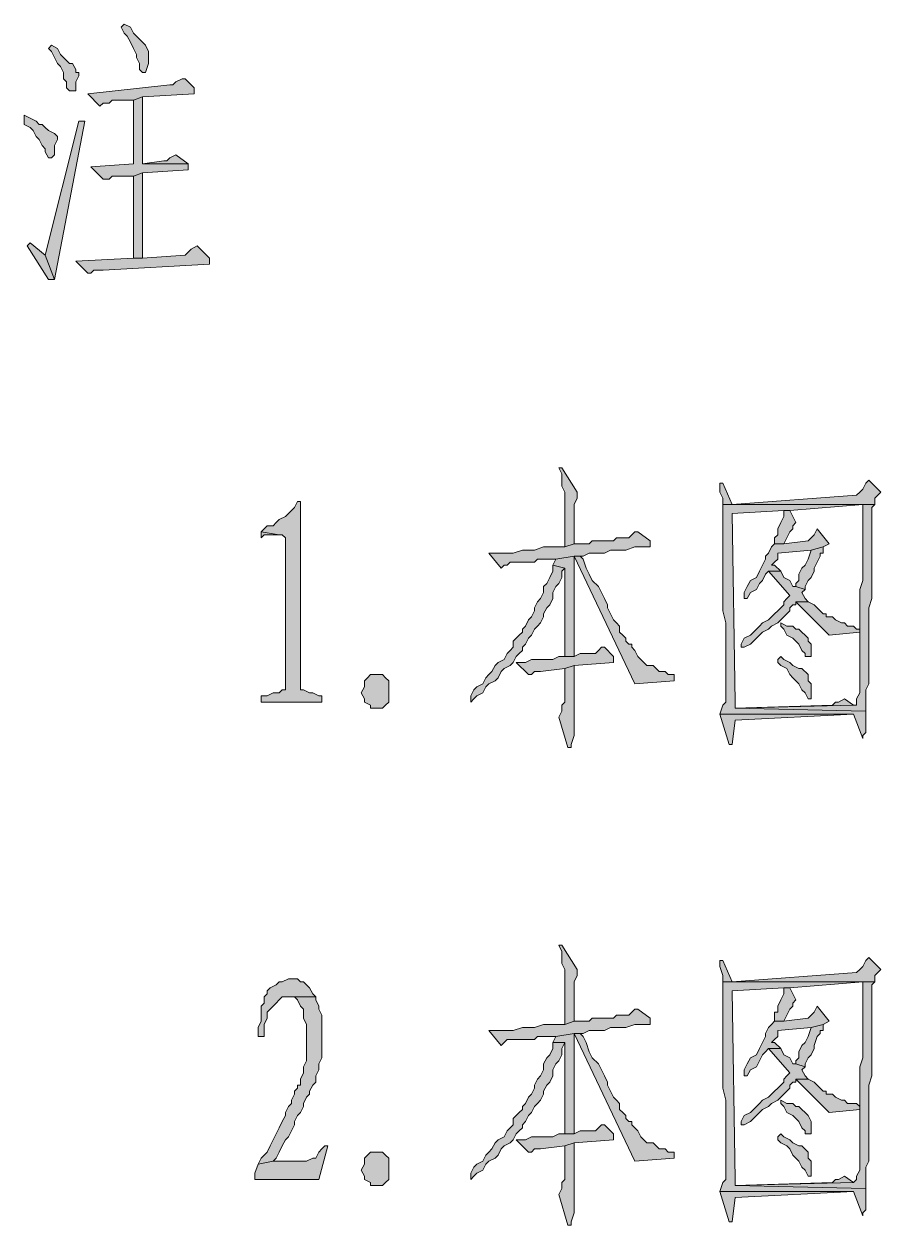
# Model space of a CAD drawing. Header units: inches. Extents: x 20 to 409, y 5 to 283.
# Drawn here: x 317.64 to 329.57, y 53.82 to 70.54 of the extents above; entities that cross this region are included whole.
import ezdxf

# ---------------------------------------------------------------- set-up
doc = ezdxf.new("R2010")
doc.units = ezdxf.units.IN
doc.header["$MEASUREMENT"] = 0
doc.layers.add('C00-00-00', color=7, linetype='Continuous')

msp = doc.modelspace()

# ---------------------------------------------------------------- hatches: boundary and pattern name
at = {"layer": 'C00-00-00'}
h = msp.add_hatch(color=0, dxfattribs=at)
h.dxf.hatch_style = 2
h.paths.add_polyline_path([(319.033, 70.545), (318.991, 70.503), (319.033, 70.418), (319.075, 70.376), (319.118, 70.291), (319.16, 70.206), (319.202, 70.122), (319.202, 70.079), (319.245, 69.995), (319.245, 69.91), (319.287, 69.868), (319.329, 69.868), (319.372, 69.995), (319.372, 70.164), (319.329, 70.249), (319.287, 70.291), (319.245, 70.333), (319.202, 70.376), (319.16, 70.418), (319.118, 70.503)])
h = msp.add_hatch(color=0, dxfattribs=at)
h.dxf.hatch_style = 2
h.paths.add_polyline_path([(318.017, 70.249), (317.975, 70.206), (318.017, 70.164), (318.059, 70.079), (318.102, 69.995), (318.144, 69.952), (318.186, 69.868), (318.186, 69.783), (318.229, 69.741), (318.229, 69.656), (318.271, 69.614), (318.356, 69.614), (318.356, 69.741), (318.398, 69.825), (318.398, 69.868), (318.356, 69.868), (318.356, 69.91), (318.313, 69.995), (318.271, 69.995), (318.229, 70.037), (318.186, 70.079), (318.144, 70.122), (318.102, 70.206)])
h = msp.add_hatch(color=0, dxfattribs=at)
h.dxf.hatch_style = 2
h.paths.add_polyline_path([(319.88, 69.783), (319.837, 69.783), (319.753, 69.741), (319.71, 69.698), (319.668, 69.698), (318.525, 69.571), (318.694, 69.402), (318.737, 69.444), (318.821, 69.444), (318.864, 69.487), (319.16, 69.487), (319.287, 69.529), (320.007, 69.571), (320.007, 69.656)])
h = msp.add_hatch(color=0, dxfattribs=at)
h.dxf.hatch_style = 2
h.paths.add_polyline_path([(319.287, 69.529), (319.16, 69.487), (319.16, 68.598), (318.567, 68.555), (318.737, 68.386), (318.821, 68.386), (318.864, 68.428), (319.16, 68.428), (319.287, 68.471), (319.922, 68.513), (319.922, 68.598), (319.287, 68.598)])
h = msp.add_hatch(color=0, dxfattribs=at)
h.dxf.hatch_style = 2
h.paths.add_polyline_path([(317.636, 69.275), (317.636, 69.148), (317.721, 69.106), (317.763, 69.063), (317.805, 68.979), (317.848, 68.936), (317.89, 68.852), (317.932, 68.809), (317.932, 68.767), (317.975, 68.682), (318.017, 68.682), (318.059, 68.725), (318.059, 68.852), (318.102, 68.936), (318.102, 68.979), (318.059, 69.021), (317.975, 69.063), (317.932, 69.106), (317.89, 69.148), (317.848, 69.148), (317.805, 69.19), (317.721, 69.233)])
h = msp.add_hatch(color=0, dxfattribs=at)
h.dxf.hatch_style = 2
h.paths.add_polyline_path([(318.398, 69.19), (317.932, 67.328), (318.059, 66.989), (318.483, 69.19)])
h = msp.add_hatch(color=0, dxfattribs=at)
h.dxf.hatch_style = 2
h.paths.add_polyline_path([(319.753, 68.725), (319.668, 68.682), (319.626, 68.64), (319.583, 68.64), (319.287, 68.598), (319.922, 68.598)])
h = msp.add_hatch(color=0, dxfattribs=at)
h.dxf.hatch_style = 2
h.paths.add_polyline_path([(319.287, 68.471), (319.16, 68.428), (319.16, 67.285), (319.287, 67.285)])
h = msp.add_hatch(color=0, dxfattribs=at)
h.dxf.hatch_style = 2
h.paths.add_polyline_path([(317.721, 67.497), (317.678, 67.455), (317.975, 66.989), (318.059, 66.989), (317.932, 67.328)])
h = msp.add_hatch(color=0, dxfattribs=at)
h.dxf.hatch_style = 2
h.paths.add_polyline_path([(320.049, 67.455), (319.964, 67.412), (319.922, 67.37), (319.88, 67.328), (319.287, 67.285), (319.16, 67.285), (318.356, 67.243), (318.525, 67.074), (318.567, 67.074), (318.61, 67.116), (318.737, 67.116), (320.218, 67.201), (320.218, 67.285)])
h = msp.add_hatch(color=0, dxfattribs=at)
h.dxf.hatch_style = 2
h.paths.add_polyline_path([(325.129, 64.364), (325.087, 64.364), (325.129, 64.28), (325.129, 64.11), (325.171, 64.026), (325.171, 63.264), (325.298, 63.306), (325.298, 63.687), (325.298, 63.772), (325.298, 63.856), (325.341, 63.941), (325.341, 64.026)])
h = msp.add_hatch(color=0, dxfattribs=at)
h.dxf.hatch_style = 2
h.paths.add_polyline_path([(327.373, 64.153), (327.33, 64.153), (327.33, 64.026), (327.373, 63.941), (327.373, 63.856), (329.32, 63.856), (329.32, 62.798), (329.278, 62.671), (329.278, 61.697), (329.278, 61.613), (329.278, 61.232), (329.235, 61.147), (329.235, 61.062), (329.193, 61.062), (327.542, 61.02), (329.362, 60.978), (329.362, 61.274), (329.405, 61.359), (329.405, 62.417), (329.447, 62.544), (329.447, 63.814), (329.489, 63.856), (327.5, 63.856)])
h = msp.add_hatch(color=0, dxfattribs=at)
h.dxf.hatch_style = 2
h.paths.add_polyline_path([(329.405, 64.195), (329.362, 64.153), (329.32, 64.068), (329.278, 64.026), (329.235, 63.983), (327.5, 63.856), (329.489, 63.856), (329.489, 63.941), (329.574, 64.026)])
h = msp.add_hatch(color=0, dxfattribs=at)
h.dxf.hatch_style = 2
h.paths.add_polyline_path([(321.488, 63.899), (321.446, 63.899), (321.404, 63.814), (321.361, 63.772), (321.319, 63.729), (321.277, 63.687), (321.192, 63.645), (321.15, 63.602), (321.107, 63.56), (321.023, 63.56), (320.98, 63.518), (320.938, 63.475), (321.192, 63.433), (321.234, 63.433), (321.277, 63.391), (321.277, 61.274), (321.234, 61.274), (321.192, 61.232), (321.107, 61.232), (321.023, 61.189), (320.938, 61.189), (320.938, 61.105), (321.785, 61.105), (321.785, 61.189), (321.742, 61.189), (321.658, 61.232), (321.615, 61.232), (321.531, 61.274), (321.488, 61.274), (321.488, 61.359)])
h = msp.add_hatch(color=0, dxfattribs=at)
h.dxf.hatch_style = 2
h.paths.add_polyline_path([(327.373, 63.856), (327.373, 62.375), (327.415, 62.205), (327.415, 61.697), (327.415, 61.613), (327.415, 61.105), (327.373, 61.062), (327.33, 60.935), (329.193, 60.935), (329.32, 60.597), (329.32, 60.639), (329.362, 60.681), (329.362, 60.978), (327.542, 61.02), (327.542, 61.105), (327.5, 63.729), (328.219, 63.772), (328.304, 63.772), (329.32, 63.856)])
h = msp.add_hatch(color=0, dxfattribs=at)
h.dxf.hatch_style = 2
h.paths.add_polyline_path([(328.304, 63.772), (328.219, 63.772), (328.219, 63.687), (328.177, 63.602), (328.135, 63.518), (328.135, 63.433), (328.092, 63.391), (328.092, 63.306), (328.219, 63.306), (328.262, 63.391), (328.304, 63.475), (328.346, 63.518), (328.346, 63.56), (328.389, 63.602)])
h = msp.add_hatch(color=0, dxfattribs=at)
h.dxf.hatch_style = 2
h.paths.add_polyline_path([(320.938, 63.475), (320.938, 63.391), (320.98, 63.433), (321.192, 63.433)])
h = msp.add_hatch(color=0, dxfattribs=at)
h.dxf.hatch_style = 2
h.paths.add_polyline_path([(326.187, 63.475), (326.145, 63.475), (326.103, 63.433), (326.06, 63.391), (325.891, 63.391), (325.849, 63.348), (325.552, 63.348), (325.51, 63.306), (325.298, 63.306), (325.171, 63.264), (325.129, 63.264), (325.044, 63.264), (324.875, 63.264), (324.748, 63.221), (324.579, 63.221), (324.452, 63.179), (324.113, 63.179), (324.282, 62.967), (324.325, 63.01), (324.367, 63.01), (324.409, 63.052), (324.748, 63.052), (324.79, 63.094), (325.044, 63.094), (325.298, 63.137), (325.425, 63.137), (325.51, 63.179), (325.722, 63.179), (325.806, 63.221), (326.018, 63.221), (326.145, 63.264), (326.357, 63.264), (326.357, 63.348)])
h = msp.add_hatch(color=0, dxfattribs=at)
h.dxf.hatch_style = 2
h.paths.add_polyline_path([(328.685, 63.518), (328.643, 63.433), (328.6, 63.391), (328.558, 63.348), (328.219, 63.306), (328.092, 63.306), (328.05, 63.264), (328.008, 63.179), (327.965, 63.137), (327.965, 63.094), (327.923, 63.01), (327.881, 62.925), (327.838, 62.84), (327.754, 62.798), (327.711, 62.713), (327.669, 62.629), (327.669, 62.544), (327.711, 62.544), (327.754, 62.629), (327.838, 62.671), (327.881, 62.756), (327.923, 62.798), (327.965, 62.883), (328.008, 62.925), (328.177, 62.925), (328.092, 63.01), (328.05, 63.01), (328.092, 63.052), (328.135, 63.094), (328.135, 63.179), (328.6, 63.221), (328.77, 63.264), (328.854, 63.306)])
h = msp.add_hatch(color=0, dxfattribs=at)
h.dxf.hatch_style = 2
h.paths.add_polyline_path([(328.77, 63.264), (328.6, 63.221), (328.558, 63.094), (328.516, 63.01), (328.473, 62.967), (328.431, 62.883), (328.431, 62.798), (328.389, 62.756), (328.389, 62.713), (328.516, 62.671), (328.516, 62.713), (328.558, 62.798), (328.6, 62.84), (328.643, 62.925), (328.643, 62.967), (328.685, 63.052), (328.727, 63.137), (328.727, 63.179), (328.77, 63.179)])
h = msp.add_hatch(color=0, dxfattribs=at)
h.dxf.hatch_style = 2
h.paths.add_polyline_path([(325.298, 63.137), (325.044, 63.094), (325.002, 63.01), (325.171, 62.967), (325.171, 61.74), (325.298, 61.74), (325.298, 62.925), (325.298, 63.052)])
h = msp.add_hatch(color=0, dxfattribs=at)
h.dxf.hatch_style = 2
h.paths.add_polyline_path([(325.383, 63.137), (325.298, 63.137), (326.145, 61.359), (326.695, 61.401), (326.695, 61.486), (326.611, 61.486), (326.568, 61.528), (326.484, 61.528), (326.441, 61.57), (326.399, 61.613), (326.314, 61.613), (326.272, 61.655), (326.23, 61.697), (326.187, 61.74), (326.145, 61.824), (326.103, 61.867), (326.103, 61.909), (326.06, 61.909), (326.018, 61.951), (326.018, 61.994), (325.976, 62.036), (325.933, 62.078), (325.933, 62.163), (325.891, 62.205), (325.849, 62.248), (325.806, 62.332), (325.764, 62.417), (325.764, 62.459), (325.722, 62.544), (325.679, 62.629), (325.637, 62.713), (325.552, 62.798), (325.51, 62.883), (325.468, 62.967), (325.425, 63.094)])
h = msp.add_hatch(color=0, dxfattribs=at)
h.dxf.hatch_style = 2
h.paths.add_polyline_path([(325.002, 63.01), (325.002, 62.925), (324.96, 62.84), (324.917, 62.756), (324.875, 62.713), (324.875, 62.629), (324.833, 62.544), (324.79, 62.502), (324.748, 62.417), (324.748, 62.375), (324.706, 62.29), (324.663, 62.248), (324.621, 62.163), (324.579, 62.121), (324.579, 62.078), (324.536, 62.036), (324.494, 61.994), (324.452, 61.951), (324.452, 61.867), (324.409, 61.824), (324.367, 61.782), (324.325, 61.697), (324.24, 61.655), (324.198, 61.613), (324.155, 61.528), (324.113, 61.486), (324.071, 61.443), (324.028, 61.359), (323.944, 61.316), (323.901, 61.274), (323.859, 61.189), (323.859, 61.105), (323.901, 61.147), (323.944, 61.189), (324.028, 61.232), (324.071, 61.316), (324.113, 61.359), (324.198, 61.401), (324.24, 61.443), (324.282, 61.528), (324.325, 61.57), (324.409, 61.613), (324.452, 61.655), (324.494, 61.74), (324.536, 61.782), (324.579, 61.824), (324.579, 61.867), (324.621, 61.909), (324.663, 61.994), (324.706, 62.036), (324.748, 62.121), (324.79, 62.163), (324.833, 62.205), (324.875, 62.29), (324.875, 62.332), (324.917, 62.417), (324.96, 62.459), (325.002, 62.544), (325.002, 62.629), (325.044, 62.713), (325.087, 62.756), (325.129, 62.84), (325.129, 62.925), (325.171, 62.967)])
h = msp.add_hatch(color=0, dxfattribs=at)
h.dxf.hatch_style = 2
h.paths.add_polyline_path([(328.177, 62.925), (328.008, 62.925), (328.304, 62.586), (328.262, 62.544), (328.219, 62.502), (328.219, 62.459), (328.177, 62.417), (328.135, 62.375), (328.092, 62.332), (328.05, 62.29), (328.008, 62.248), (327.923, 62.205), (327.881, 62.163), (327.838, 62.121), (327.754, 62.036), (327.669, 61.994), (327.627, 61.909), (327.627, 61.867), (327.669, 61.867), (327.754, 61.909), (327.796, 61.951), (327.881, 62.036), (327.923, 62.078), (328.008, 62.121), (328.05, 62.163), (328.135, 62.205), (328.177, 62.248), (328.219, 62.29), (328.262, 62.332), (328.304, 62.375), (328.304, 62.417), (328.346, 62.459), (328.389, 62.459), (328.389, 62.502), (328.558, 62.502), (328.516, 62.544), (328.473, 62.629), (328.516, 62.671), (328.389, 62.713), (328.346, 62.713), (328.304, 62.798), (328.219, 62.84)])
h = msp.add_hatch(color=0, dxfattribs=at)
h.dxf.hatch_style = 2
h.paths.add_polyline_path([(328.558, 62.502), (328.389, 62.502), (328.854, 62.036), (329.278, 62.078), (329.278, 62.121), (329.235, 62.121), (329.193, 62.163), (329.108, 62.163), (329.066, 62.205), (329.024, 62.205), (328.939, 62.248), (328.897, 62.29), (328.812, 62.29), (328.812, 62.332), (328.77, 62.332), (328.727, 62.375), (328.685, 62.417), (328.643, 62.459)])
h = msp.add_hatch(color=0, dxfattribs=at)
h.dxf.hatch_style = 2
h.paths.add_polyline_path([(328.177, 62.205), (328.177, 62.163), (328.219, 62.121), (328.262, 62.036), (328.346, 61.994), (328.389, 61.951), (328.431, 61.909), (328.473, 61.824), (328.516, 61.782), (328.516, 61.74), (328.6, 61.74), (328.6, 61.909), (328.558, 61.951), (328.558, 61.994), (328.516, 62.036), (328.473, 62.078), (328.431, 62.121), (328.389, 62.121), (328.346, 62.163), (328.262, 62.163)])
h = msp.add_hatch(color=0, dxfattribs=at)
h.dxf.hatch_style = 2
h.paths.add_polyline_path([(325.722, 61.867), (325.679, 61.867), (325.637, 61.824), (325.595, 61.782), (325.383, 61.782), (325.298, 61.74), (325.087, 61.74), (325.002, 61.697), (324.706, 61.697), (324.621, 61.655), (324.494, 61.655), (324.663, 61.486), (324.706, 61.486), (324.748, 61.528), (324.833, 61.528), (325.171, 61.57), (325.298, 61.613), (325.849, 61.655), (325.849, 61.74)])
h = msp.add_hatch(color=0, dxfattribs=at)
h.dxf.hatch_style = 2
h.paths.add_polyline_path([(328.177, 61.74), (328.135, 61.697), (328.135, 61.655), (328.177, 61.613), (328.262, 61.57), (328.304, 61.486), (328.346, 61.443), (328.389, 61.401), (328.431, 61.359), (328.473, 61.274), (328.516, 61.232), (328.558, 61.147), (328.6, 61.147), (328.6, 61.232), (328.6, 61.359), (328.558, 61.401), (328.558, 61.486), (328.473, 61.57), (328.431, 61.57), (328.346, 61.613), (328.304, 61.655), (328.219, 61.697)])
h = msp.add_hatch(color=0, dxfattribs=at)
h.dxf.hatch_style = 2
h.paths.add_polyline_path([(325.298, 61.613), (325.171, 61.57), (325.171, 61.105), (325.129, 61.062), (325.129, 60.978), (325.087, 60.893), (325.214, 60.47), (325.256, 60.47), (325.256, 60.512), (325.298, 60.639), (325.298, 60.893), (325.298, 60.935)])
h = msp.add_hatch(color=0, dxfattribs=at)
h.dxf.hatch_style = 2
h.paths.add_polyline_path([(322.631, 61.02), (322.462, 61.02), (322.462, 61.062), (322.377, 61.105), (322.377, 61.147), (322.335, 61.232), (322.377, 61.316), (322.377, 61.401), (322.42, 61.443), (322.462, 61.486), (322.631, 61.486), (322.674, 61.443), (322.716, 61.401), (322.716, 61.105), (322.674, 61.062)])
h = msp.add_hatch(color=0, dxfattribs=at)
h.dxf.hatch_style = 2
h.paths.add_polyline_path([(329.066, 61.147), (328.981, 61.105), (328.939, 61.105), (328.897, 61.062), (327.542, 61.02), (329.193, 61.062)])
h = msp.add_hatch(color=0, dxfattribs=at)
h.dxf.hatch_style = 2
h.paths.add_polyline_path([(327.33, 60.935), (327.457, 60.512), (327.5, 60.512), (327.542, 60.851), (329.193, 60.935)])
h = msp.add_hatch(color=0, dxfattribs=at)
h.dxf.hatch_style = 2
h.paths.add_polyline_path([(325.129, 57.718), (325.087, 57.718), (325.129, 57.633), (325.129, 57.464), (325.171, 57.379), (325.171, 56.617), (325.298, 56.66), (325.298, 57.041), (325.298, 57.125), (325.298, 57.21), (325.341, 57.295), (325.341, 57.379)])
h = msp.add_hatch(color=0, dxfattribs=at)
h.dxf.hatch_style = 2
h.paths.add_polyline_path([(329.405, 57.549), (329.362, 57.506), (329.32, 57.422), (329.278, 57.379), (329.235, 57.337), (327.5, 57.21), (329.489, 57.21), (329.489, 57.295), (329.574, 57.379)])
h = msp.add_hatch(color=0, dxfattribs=at)
h.dxf.hatch_style = 2
h.paths.add_polyline_path([(327.373, 57.506), (327.33, 57.506), (327.33, 57.422), (327.373, 57.295), (327.373, 57.21), (329.32, 57.21), (329.32, 56.152), (329.278, 56.025), (329.278, 55.051), (329.278, 54.966), (329.278, 54.585), (329.235, 54.501), (329.235, 54.458), (329.193, 54.416), (327.542, 54.374), (329.362, 54.331), (329.362, 54.628), (329.405, 54.712), (329.405, 55.771), (329.447, 55.898), (329.447, 57.168), (329.489, 57.21), (327.5, 57.21)])
h = msp.add_hatch(color=0, dxfattribs=at)
h.dxf.hatch_style = 2
h.paths.add_polyline_path([(321.361, 57.252), (321.319, 57.252), (321.234, 57.21), (321.192, 57.21), (321.15, 57.168), (321.065, 57.125), (321.023, 57.083), (321.023, 57.041), (320.98, 56.998), (320.98, 56.914), (320.938, 56.871), (320.938, 56.66), (320.896, 56.575), (320.896, 56.448), (320.98, 56.448), (320.98, 56.617), (321.023, 56.702), (321.023, 56.787), (321.065, 56.829), (321.107, 56.871), (321.15, 56.914), (321.192, 56.956), (321.234, 56.998), (321.319, 56.998), (321.7, 56.998), (321.658, 57.041), (321.615, 57.125), (321.573, 57.168), (321.531, 57.21), (321.488, 57.21), (321.446, 57.252)])
h = msp.add_hatch(color=0, dxfattribs=at)
h.dxf.hatch_style = 2
h.paths.add_polyline_path([(327.373, 57.21), (327.373, 55.728), (327.415, 55.559), (327.415, 55.051), (327.415, 54.966), (327.415, 54.458), (327.373, 54.416), (327.33, 54.289), (329.193, 54.289), (329.32, 53.95), (329.32, 53.993), (329.362, 54.035), (329.362, 54.331), (327.542, 54.374), (327.542, 54.458), (327.5, 57.083), (328.219, 57.125), (328.304, 57.125), (329.32, 57.21)])
h = msp.add_hatch(color=0, dxfattribs=at)
h.dxf.hatch_style = 2
h.paths.add_polyline_path([(328.304, 57.125), (328.219, 57.125), (328.219, 57.041), (328.177, 56.956), (328.135, 56.871), (328.135, 56.787), (328.092, 56.787), (328.092, 56.66), (328.219, 56.66), (328.262, 56.744), (328.304, 56.829), (328.346, 56.871), (328.346, 56.914), (328.389, 56.956)])
h = msp.add_hatch(color=0, dxfattribs=at)
h.dxf.hatch_style = 2
h.paths.add_polyline_path([(321.7, 56.998), (321.319, 56.998), (321.361, 56.998), (321.404, 56.998), (321.446, 56.956), (321.488, 56.871), (321.531, 56.829), (321.531, 56.702), (321.573, 56.617), (321.573, 56.109), (321.531, 56.025), (321.531, 55.94), (321.488, 55.855), (321.488, 55.771), (321.446, 55.771), (321.446, 55.728), (321.404, 55.686), (321.404, 55.644), (321.361, 55.559), (321.361, 55.517), (321.319, 55.474), (321.277, 55.39), (321.277, 55.347), (321.234, 55.263), (321.192, 55.178), (321.15, 55.093), (321.107, 55.009), (321.065, 54.924), (321.023, 54.839), (320.938, 54.755), (320.896, 54.67), (321.107, 54.712), (321.15, 54.755), (321.192, 54.839), (321.234, 54.924), (321.277, 55.009), (321.319, 55.051), (321.361, 55.136), (321.404, 55.22), (321.404, 55.263), (321.446, 55.347), (321.488, 55.39), (321.531, 55.474), (321.531, 55.517), (321.573, 55.601), (321.615, 55.644), (321.615, 55.686), (321.658, 55.771), (321.7, 55.813), (321.7, 55.898), (321.742, 55.982), (321.742, 56.067), (321.785, 56.152), (321.785, 56.744), (321.742, 56.829), (321.742, 56.871), (321.7, 56.956)])
h = msp.add_hatch(color=0, dxfattribs=at)
h.dxf.hatch_style = 2
h.paths.add_polyline_path([(328.685, 56.871), (328.643, 56.787), (328.6, 56.744), (328.558, 56.702), (328.219, 56.66), (328.092, 56.66), (328.05, 56.617), (328.008, 56.575), (327.965, 56.49), (327.965, 56.448), (327.923, 56.363), (327.881, 56.279), (327.838, 56.194), (327.754, 56.152), (327.711, 56.067), (327.669, 55.982), (327.669, 55.898), (327.711, 55.898), (327.754, 55.982), (327.838, 56.025), (327.881, 56.109), (327.923, 56.194), (327.965, 56.236), (328.008, 56.279), (328.177, 56.279), (328.092, 56.363), (328.05, 56.363), (328.092, 56.406), (328.135, 56.448), (328.135, 56.533), (328.6, 56.575), (328.77, 56.617), (328.854, 56.66)])
h = msp.add_hatch(color=0, dxfattribs=at)
h.dxf.hatch_style = 2
h.paths.add_polyline_path([(326.187, 56.829), (326.145, 56.829), (326.103, 56.787), (326.06, 56.744), (325.891, 56.744), (325.849, 56.702), (325.552, 56.702), (325.51, 56.66), (325.298, 56.66), (325.171, 56.617), (325.129, 56.617), (325.044, 56.617), (324.875, 56.617), (324.748, 56.575), (324.579, 56.575), (324.452, 56.533), (324.113, 56.533), (324.282, 56.321), (324.325, 56.363), (324.367, 56.406), (324.748, 56.406), (324.79, 56.448), (325.044, 56.448), (325.298, 56.49), (325.425, 56.49), (325.51, 56.533), (325.722, 56.533), (325.806, 56.575), (326.018, 56.575), (326.145, 56.617), (326.357, 56.617), (326.357, 56.702)])
h = msp.add_hatch(color=0, dxfattribs=at)
h.dxf.hatch_style = 2
h.paths.add_polyline_path([(328.77, 56.617), (328.6, 56.575), (328.558, 56.448), (328.516, 56.363), (328.473, 56.321), (328.431, 56.236), (328.431, 56.152), (328.389, 56.109), (328.389, 56.067), (328.516, 56.025), (328.516, 56.067), (328.558, 56.152), (328.6, 56.194), (328.643, 56.279), (328.643, 56.321), (328.685, 56.448), (328.727, 56.49), (328.727, 56.533), (328.77, 56.533)])
h = msp.add_hatch(color=0, dxfattribs=at)
h.dxf.hatch_style = 2
h.paths.add_polyline_path([(325.002, 56.363), (325.002, 56.279), (324.96, 56.194), (324.917, 56.152), (324.875, 56.067), (324.875, 55.982), (324.833, 55.898), (324.79, 55.855), (324.748, 55.771), (324.748, 55.728), (324.706, 55.644), (324.663, 55.601), (324.621, 55.517), (324.579, 55.474), (324.579, 55.432), (324.536, 55.39), (324.494, 55.347), (324.452, 55.305), (324.452, 55.22), (324.409, 55.178), (324.367, 55.136), (324.325, 55.051), (324.24, 55.009), (324.198, 54.966), (324.155, 54.882), (324.113, 54.839), (324.071, 54.797), (324.028, 54.712), (323.944, 54.67), (323.901, 54.628), (323.859, 54.543), (323.859, 54.458), (323.901, 54.501), (323.944, 54.543), (324.028, 54.585), (324.071, 54.67), (324.113, 54.712), (324.198, 54.755), (324.24, 54.797), (324.282, 54.882), (324.325, 54.924), (324.409, 54.966), (324.452, 55.009), (324.494, 55.093), (324.536, 55.136), (324.579, 55.178), (324.579, 55.22), (324.621, 55.263), (324.663, 55.347), (324.706, 55.39), (324.748, 55.474), (324.79, 55.517), (324.833, 55.559), (324.875, 55.644), (324.875, 55.686), (324.917, 55.771), (324.96, 55.813), (325.002, 55.898), (325.002, 55.982), (325.044, 56.067), (325.087, 56.109), (325.129, 56.194), (325.129, 56.279), (325.171, 56.363)])
h = msp.add_hatch(color=0, dxfattribs=at)
h.dxf.hatch_style = 2
h.paths.add_polyline_path([(325.298, 56.49), (325.044, 56.448), (325.002, 56.363), (325.171, 56.363), (325.171, 56.236), (325.171, 55.093), (325.298, 55.093), (325.298, 56.279), (325.298, 56.406)])
h = msp.add_hatch(color=0, dxfattribs=at)
h.dxf.hatch_style = 2
h.paths.add_polyline_path([(325.383, 56.49), (325.298, 56.49), (326.145, 54.712), (326.695, 54.755), (326.695, 54.839), (326.611, 54.839), (326.568, 54.882), (326.484, 54.882), (326.441, 54.924), (326.399, 54.966), (326.314, 54.966), (326.272, 55.009), (326.23, 55.051), (326.187, 55.136), (326.145, 55.178), (326.103, 55.22), (326.103, 55.263), (326.06, 55.263), (326.018, 55.305), (326.018, 55.347), (325.976, 55.39), (325.933, 55.432), (325.933, 55.517), (325.891, 55.559), (325.849, 55.601), (325.806, 55.686), (325.764, 55.771), (325.764, 55.813), (325.722, 55.898), (325.679, 55.982), (325.637, 56.067), (325.552, 56.152), (325.51, 56.236), (325.468, 56.363), (325.425, 56.448)])
h = msp.add_hatch(color=0, dxfattribs=at)
h.dxf.hatch_style = 2
h.paths.add_polyline_path([(328.177, 56.279), (328.008, 56.279), (328.304, 55.94), (328.262, 55.898), (328.219, 55.855), (328.219, 55.813), (328.177, 55.771), (328.135, 55.728), (328.092, 55.686), (328.05, 55.644), (328.008, 55.601), (327.923, 55.559), (327.881, 55.517), (327.838, 55.474), (327.754, 55.39), (327.669, 55.347), (327.627, 55.263), (327.627, 55.22), (327.669, 55.22), (327.754, 55.263), (327.796, 55.305), (327.881, 55.39), (327.923, 55.432), (328.008, 55.474), (328.05, 55.517), (328.135, 55.559), (328.177, 55.601), (328.219, 55.644), (328.262, 55.686), (328.304, 55.728), (328.304, 55.771), (328.346, 55.813), (328.389, 55.813), (328.389, 55.855), (328.558, 55.855), (328.516, 55.898), (328.473, 55.982), (328.516, 56.025), (328.389, 56.067), (328.346, 56.067), (328.304, 56.152), (328.219, 56.194)])
h = msp.add_hatch(color=0, dxfattribs=at)
h.dxf.hatch_style = 2
h.paths.add_polyline_path([(328.558, 55.855), (328.389, 55.855), (328.854, 55.39), (329.278, 55.432), (329.278, 55.474), (329.235, 55.517), (329.108, 55.517), (329.066, 55.559), (329.024, 55.559), (328.939, 55.601), (328.897, 55.644), (328.812, 55.644), (328.812, 55.686), (328.77, 55.686), (328.727, 55.728), (328.685, 55.771), (328.643, 55.813)])
h = msp.add_hatch(color=0, dxfattribs=at)
h.dxf.hatch_style = 2
h.paths.add_polyline_path([(328.177, 55.559), (328.177, 55.517), (328.219, 55.474), (328.262, 55.39), (328.346, 55.347), (328.389, 55.305), (328.431, 55.263), (328.473, 55.178), (328.516, 55.136), (328.516, 55.093), (328.6, 55.093), (328.6, 55.263), (328.558, 55.347), (328.516, 55.39), (328.473, 55.432), (328.431, 55.474), (328.389, 55.474), (328.346, 55.517), (328.262, 55.517)])
h = msp.add_hatch(color=0, dxfattribs=at)
h.dxf.hatch_style = 2
h.paths.add_polyline_path([(325.722, 55.22), (325.679, 55.22), (325.637, 55.178), (325.595, 55.136), (325.383, 55.136), (325.298, 55.093), (325.087, 55.093), (325.002, 55.051), (324.706, 55.051), (324.621, 55.009), (324.494, 55.009), (324.663, 54.839), (324.706, 54.839), (324.748, 54.882), (324.833, 54.882), (325.171, 54.924), (325.298, 54.966), (325.849, 55.009), (325.849, 55.093)])
h = msp.add_hatch(color=0, dxfattribs=at)
h.dxf.hatch_style = 2
h.paths.add_polyline_path([(328.177, 55.093), (328.135, 55.051), (328.135, 55.009), (328.177, 54.966), (328.262, 54.924), (328.304, 54.882), (328.346, 54.797), (328.389, 54.755), (328.431, 54.712), (328.473, 54.628), (328.516, 54.585), (328.558, 54.501), (328.6, 54.501), (328.6, 54.585), (328.6, 54.712), (328.558, 54.755), (328.558, 54.839), (328.473, 54.924), (328.431, 54.924), (328.346, 54.966), (328.304, 55.009), (328.219, 55.051)])
h = msp.add_hatch(color=0, dxfattribs=at)
h.dxf.hatch_style = 2
h.paths.add_polyline_path([(321.869, 54.924), (321.827, 54.924), (321.785, 54.882), (321.742, 54.839), (321.7, 54.755), (321.658, 54.755), (321.573, 54.712), (321.107, 54.712), (320.896, 54.67), (320.853, 54.543), (320.853, 54.458), (321.742, 54.458)])
h = msp.add_hatch(color=0, dxfattribs=at)
h.dxf.hatch_style = 2
h.paths.add_polyline_path([(325.298, 54.966), (325.171, 54.924), (325.171, 54.458), (325.129, 54.416), (325.129, 54.331), (325.087, 54.247), (325.214, 53.823), (325.256, 53.823), (325.256, 53.866), (325.298, 53.993), (325.298, 54.247), (325.298, 54.289)])
h = msp.add_hatch(color=0, dxfattribs=at)
h.dxf.hatch_style = 2
h.paths.add_polyline_path([(322.631, 54.374), (322.462, 54.374), (322.462, 54.416), (322.377, 54.458), (322.377, 54.501), (322.335, 54.585), (322.377, 54.67), (322.377, 54.755), (322.42, 54.797), (322.462, 54.839), (322.631, 54.839), (322.674, 54.797), (322.716, 54.755), (322.716, 54.458), (322.674, 54.416)])
h = msp.add_hatch(color=0, dxfattribs=at)
h.dxf.hatch_style = 2
h.paths.add_polyline_path([(329.066, 54.501), (328.981, 54.458), (328.939, 54.458), (328.897, 54.416), (327.542, 54.374), (329.193, 54.416)])
h = msp.add_hatch(color=0, dxfattribs=at)
h.dxf.hatch_style = 2
h.paths.add_polyline_path([(327.33, 54.289), (327.457, 53.866), (327.5, 53.866), (327.542, 54.204), (329.193, 54.289)])

# ---------------------------------------------------------------- linework, layer by layer
at = {"layer": 'C00-00-00', "color": 0, "lineweight": 0}
for points in [[(319.033, 70.545), (318.991, 70.503), (319.033, 70.418), (319.075, 70.376), (319.118, 70.291), (319.16, 70.206), (319.202, 70.122), (319.202, 70.079), (319.245, 69.995), (319.245, 69.91), (319.287, 69.868), (319.329, 69.868), (319.372, 69.995), (319.372, 70.164), (319.329, 70.249), (319.287, 70.291), (319.245, 70.333), (319.202, 70.376), (319.16, 70.418), (319.118, 70.503)], [(318.017, 70.249), (317.975, 70.206), (318.017, 70.164), (318.059, 70.079), (318.102, 69.995), (318.144, 69.952), (318.186, 69.868), (318.186, 69.783), (318.229, 69.741), (318.229, 69.656), (318.271, 69.614), (318.356, 69.614), (318.356, 69.741), (318.398, 69.825), (318.398, 69.868), (318.356, 69.868), (318.356, 69.91), (318.313, 69.995), (318.271, 69.995), (318.229, 70.037), (318.186, 70.079), (318.144, 70.122), (318.102, 70.206)], [(319.88, 69.783), (319.837, 69.783), (319.753, 69.741), (319.71, 69.698), (319.668, 69.698), (318.525, 69.571), (318.694, 69.402), (318.737, 69.444), (318.821, 69.444), (318.864, 69.487), (319.16, 69.487), (319.287, 69.529), (320.007, 69.571), (320.007, 69.656)], [(319.287, 69.529), (319.16, 69.487), (319.16, 68.598), (318.567, 68.555), (318.737, 68.386), (318.821, 68.386), (318.864, 68.428), (319.16, 68.428), (319.287, 68.471), (319.922, 68.513), (319.922, 68.598), (319.287, 68.598)], [(317.636, 69.275), (317.636, 69.148), (317.721, 69.106), (317.763, 69.063), (317.805, 68.979), (317.848, 68.936), (317.89, 68.852), (317.932, 68.809), (317.932, 68.767), (317.975, 68.682), (318.017, 68.682), (318.059, 68.725), (318.059, 68.852), (318.102, 68.936), (318.102, 68.979), (318.059, 69.021), (317.975, 69.063), (317.932, 69.106), (317.89, 69.148), (317.848, 69.148), (317.805, 69.19), (317.721, 69.233)], [(318.398, 69.19), (317.932, 67.328), (318.059, 66.989), (318.483, 69.19)], [(319.753, 68.725), (319.668, 68.682), (319.626, 68.64), (319.583, 68.64), (319.287, 68.598), (319.922, 68.598)], [(319.287, 68.471), (319.16, 68.428), (319.16, 67.285), (319.287, 67.285)], [(317.721, 67.497), (317.678, 67.455), (317.975, 66.989), (318.059, 66.989), (317.932, 67.328)], [(320.049, 67.455), (319.964, 67.412), (319.922, 67.37), (319.88, 67.328), (319.287, 67.285), (319.16, 67.285), (318.356, 67.243), (318.525, 67.074), (318.567, 67.074), (318.61, 67.116), (318.737, 67.116), (320.218, 67.201), (320.218, 67.285)], [(325.129, 64.364), (325.087, 64.364), (325.129, 64.28), (325.129, 64.11), (325.171, 64.026), (325.171, 63.264), (325.298, 63.306), (325.298, 63.687), (325.298, 63.772), (325.298, 63.856), (325.341, 63.941), (325.341, 64.026)], [(327.373, 64.153), (327.33, 64.153), (327.33, 64.026), (327.373, 63.941), (327.373, 63.856), (329.32, 63.856), (329.32, 62.798), (329.278, 62.671), (329.278, 61.697), (329.278, 61.613), (329.278, 61.232), (329.235, 61.147), (329.235, 61.062), (329.193, 61.062), (327.542, 61.02), (329.362, 60.978), (329.362, 61.274), (329.405, 61.359), (329.405, 62.417), (329.447, 62.544), (329.447, 63.814), (329.489, 63.856), (327.5, 63.856)], [(329.405, 64.195), (329.362, 64.153), (329.32, 64.068), (329.278, 64.026), (329.235, 63.983), (327.5, 63.856), (329.489, 63.856), (329.489, 63.941), (329.574, 64.026)], [(321.488, 63.899), (321.446, 63.899), (321.404, 63.814), (321.361, 63.772), (321.319, 63.729), (321.277, 63.687), (321.192, 63.645), (321.15, 63.602), (321.107, 63.56), (321.023, 63.56), (320.98, 63.518), (320.938, 63.475), (321.192, 63.433), (321.234, 63.433), (321.277, 63.391), (321.277, 61.274), (321.234, 61.274), (321.192, 61.232), (321.107, 61.232), (321.023, 61.189), (320.938, 61.189), (320.938, 61.105), (321.785, 61.105), (321.785, 61.189), (321.742, 61.189), (321.658, 61.232), (321.615, 61.232), (321.531, 61.274), (321.488, 61.274), (321.488, 61.359)], [(327.373, 63.856), (327.373, 62.375), (327.415, 62.205), (327.415, 61.697), (327.415, 61.613), (327.415, 61.105), (327.373, 61.062), (327.33, 60.935), (329.193, 60.935), (329.32, 60.597), (329.32, 60.639), (329.362, 60.681), (329.362, 60.978), (327.542, 61.02), (327.542, 61.105), (327.5, 63.729), (328.219, 63.772), (328.304, 63.772), (329.32, 63.856)], [(328.304, 63.772), (328.219, 63.772), (328.219, 63.687), (328.177, 63.602), (328.135, 63.518), (328.135, 63.433), (328.092, 63.391), (328.092, 63.306), (328.219, 63.306), (328.262, 63.391), (328.304, 63.475), (328.346, 63.518), (328.346, 63.56), (328.389, 63.602)], [(320.938, 63.475), (320.938, 63.391), (320.98, 63.433), (321.192, 63.433)], [(326.187, 63.475), (326.145, 63.475), (326.103, 63.433), (326.06, 63.391), (325.891, 63.391), (325.849, 63.348), (325.552, 63.348), (325.51, 63.306), (325.298, 63.306), (325.171, 63.264), (325.129, 63.264), (325.044, 63.264), (324.875, 63.264), (324.748, 63.221), (324.579, 63.221), (324.452, 63.179), (324.113, 63.179), (324.282, 62.967), (324.325, 63.01), (324.367, 63.01), (324.409, 63.052), (324.748, 63.052), (324.79, 63.094), (325.044, 63.094), (325.298, 63.137), (325.425, 63.137), (325.51, 63.179), (325.722, 63.179), (325.806, 63.221), (326.018, 63.221), (326.145, 63.264), (326.357, 63.264), (326.357, 63.348)], [(328.685, 63.518), (328.643, 63.433), (328.6, 63.391), (328.558, 63.348), (328.219, 63.306), (328.092, 63.306), (328.05, 63.264), (328.008, 63.179), (327.965, 63.137), (327.965, 63.094), (327.923, 63.01), (327.881, 62.925), (327.838, 62.84), (327.754, 62.798), (327.711, 62.713), (327.669, 62.629), (327.669, 62.544), (327.711, 62.544), (327.754, 62.629), (327.838, 62.671), (327.881, 62.756), (327.923, 62.798), (327.965, 62.883), (328.008, 62.925), (328.177, 62.925), (328.092, 63.01), (328.05, 63.01), (328.092, 63.052), (328.135, 63.094), (328.135, 63.179), (328.6, 63.221), (328.77, 63.264), (328.854, 63.306)], [(328.77, 63.264), (328.6, 63.221), (328.558, 63.094), (328.516, 63.01), (328.473, 62.967), (328.431, 62.883), (328.431, 62.798), (328.389, 62.756), (328.389, 62.713), (328.516, 62.671), (328.516, 62.713), (328.558, 62.798), (328.6, 62.84), (328.643, 62.925), (328.643, 62.967), (328.685, 63.052), (328.727, 63.137), (328.727, 63.179), (328.77, 63.179)], [(325.298, 63.137), (325.044, 63.094), (325.002, 63.01), (325.171, 62.967), (325.171, 61.74), (325.298, 61.74), (325.298, 62.925), (325.298, 63.052)], [(325.383, 63.137), (325.298, 63.137), (326.145, 61.359), (326.695, 61.401), (326.695, 61.486), (326.611, 61.486), (326.568, 61.528), (326.484, 61.528), (326.441, 61.57), (326.399, 61.613), (326.314, 61.613), (326.272, 61.655), (326.23, 61.697), (326.187, 61.74), (326.145, 61.824), (326.103, 61.867), (326.103, 61.909), (326.06, 61.909), (326.018, 61.951), (326.018, 61.994), (325.976, 62.036), (325.933, 62.078), (325.933, 62.163), (325.891, 62.205), (325.849, 62.248), (325.806, 62.332), (325.764, 62.417), (325.764, 62.459), (325.722, 62.544), (325.679, 62.629), (325.637, 62.713), (325.552, 62.798), (325.51, 62.883), (325.468, 62.967), (325.425, 63.094)], [(325.002, 63.01), (325.002, 62.925), (324.96, 62.84), (324.917, 62.756), (324.875, 62.713), (324.875, 62.629), (324.833, 62.544), (324.79, 62.502), (324.748, 62.417), (324.748, 62.375), (324.706, 62.29), (324.663, 62.248), (324.621, 62.163), (324.579, 62.121), (324.579, 62.078), (324.536, 62.036), (324.494, 61.994), (324.452, 61.951), (324.452, 61.867), (324.409, 61.824), (324.367, 61.782), (324.325, 61.697), (324.24, 61.655), (324.198, 61.613), (324.155, 61.528), (324.113, 61.486), (324.071, 61.443), (324.028, 61.359), (323.944, 61.316), (323.901, 61.274), (323.859, 61.189), (323.859, 61.105), (323.901, 61.147), (323.944, 61.189), (324.028, 61.232), (324.071, 61.316), (324.113, 61.359), (324.198, 61.401), (324.24, 61.443), (324.282, 61.528), (324.325, 61.57), (324.409, 61.613), (324.452, 61.655), (324.494, 61.74), (324.536, 61.782), (324.579, 61.824), (324.579, 61.867), (324.621, 61.909), (324.663, 61.994), (324.706, 62.036), (324.748, 62.121), (324.79, 62.163), (324.833, 62.205), (324.875, 62.29), (324.875, 62.332), (324.917, 62.417), (324.96, 62.459), (325.002, 62.544), (325.002, 62.629), (325.044, 62.713), (325.087, 62.756), (325.129, 62.84), (325.129, 62.925), (325.171, 62.967)], [(328.177, 62.925), (328.008, 62.925), (328.304, 62.586), (328.262, 62.544), (328.219, 62.502), (328.219, 62.459), (328.177, 62.417), (328.135, 62.375), (328.092, 62.332), (328.05, 62.29), (328.008, 62.248), (327.923, 62.205), (327.881, 62.163), (327.838, 62.121), (327.754, 62.036), (327.669, 61.994), (327.627, 61.909), (327.627, 61.867), (327.669, 61.867), (327.754, 61.909), (327.796, 61.951), (327.881, 62.036), (327.923, 62.078), (328.008, 62.121), (328.05, 62.163), (328.135, 62.205), (328.177, 62.248), (328.219, 62.29), (328.262, 62.332), (328.304, 62.375), (328.304, 62.417), (328.346, 62.459), (328.389, 62.459), (328.389, 62.502), (328.558, 62.502), (328.516, 62.544), (328.473, 62.629), (328.516, 62.671), (328.389, 62.713), (328.346, 62.713), (328.304, 62.798), (328.219, 62.84)], [(328.558, 62.502), (328.389, 62.502), (328.854, 62.036), (329.278, 62.078), (329.278, 62.121), (329.235, 62.121), (329.193, 62.163), (329.108, 62.163), (329.066, 62.205), (329.024, 62.205), (328.939, 62.248), (328.897, 62.29), (328.812, 62.29), (328.812, 62.332), (328.77, 62.332), (328.727, 62.375), (328.685, 62.417), (328.643, 62.459)], [(328.177, 62.205), (328.177, 62.163), (328.219, 62.121), (328.262, 62.036), (328.346, 61.994), (328.389, 61.951), (328.431, 61.909), (328.473, 61.824), (328.516, 61.782), (328.516, 61.74), (328.6, 61.74), (328.6, 61.909), (328.558, 61.951), (328.558, 61.994), (328.516, 62.036), (328.473, 62.078), (328.431, 62.121), (328.389, 62.121), (328.346, 62.163), (328.262, 62.163)], [(325.722, 61.867), (325.679, 61.867), (325.637, 61.824), (325.595, 61.782), (325.383, 61.782), (325.298, 61.74), (325.087, 61.74), (325.002, 61.697), (324.706, 61.697), (324.621, 61.655), (324.494, 61.655), (324.663, 61.486), (324.706, 61.486), (324.748, 61.528), (324.833, 61.528), (325.171, 61.57), (325.298, 61.613), (325.849, 61.655), (325.849, 61.74)], [(328.177, 61.74), (328.135, 61.697), (328.135, 61.655), (328.177, 61.613), (328.262, 61.57), (328.304, 61.486), (328.346, 61.443), (328.389, 61.401), (328.431, 61.359), (328.473, 61.274), (328.516, 61.232), (328.558, 61.147), (328.6, 61.147), (328.6, 61.232), (328.6, 61.359), (328.558, 61.401), (328.558, 61.486), (328.473, 61.57), (328.431, 61.57), (328.346, 61.613), (328.304, 61.655), (328.219, 61.697)], [(325.298, 61.613), (325.171, 61.57), (325.171, 61.105), (325.129, 61.062), (325.129, 60.978), (325.087, 60.893), (325.214, 60.47), (325.256, 60.47), (325.256, 60.512), (325.298, 60.639), (325.298, 60.893), (325.298, 60.935)], [(322.631, 61.02), (322.462, 61.02), (322.462, 61.062), (322.377, 61.105), (322.377, 61.147), (322.335, 61.232), (322.377, 61.316), (322.377, 61.401), (322.42, 61.443), (322.462, 61.486), (322.631, 61.486), (322.674, 61.443), (322.716, 61.401), (322.716, 61.105), (322.674, 61.062)], [(329.066, 61.147), (328.981, 61.105), (328.939, 61.105), (328.897, 61.062), (327.542, 61.02), (329.193, 61.062)], [(327.33, 60.935), (327.457, 60.512), (327.5, 60.512), (327.542, 60.851), (329.193, 60.935)], [(325.129, 57.718), (325.087, 57.718), (325.129, 57.633), (325.129, 57.464), (325.171, 57.379), (325.171, 56.617), (325.298, 56.66), (325.298, 57.041), (325.298, 57.125), (325.298, 57.21), (325.341, 57.295), (325.341, 57.379)], [(329.405, 57.549), (329.362, 57.506), (329.32, 57.422), (329.278, 57.379), (329.235, 57.337), (327.5, 57.21), (329.489, 57.21), (329.489, 57.295), (329.574, 57.379)], [(327.373, 57.506), (327.33, 57.506), (327.33, 57.422), (327.373, 57.295), (327.373, 57.21), (329.32, 57.21), (329.32, 56.152), (329.278, 56.025), (329.278, 55.051), (329.278, 54.966), (329.278, 54.585), (329.235, 54.501), (329.235, 54.458), (329.193, 54.416), (327.542, 54.374), (329.362, 54.331), (329.362, 54.628), (329.405, 54.712), (329.405, 55.771), (329.447, 55.898), (329.447, 57.168), (329.489, 57.21), (327.5, 57.21)], [(321.361, 57.252), (321.319, 57.252), (321.234, 57.21), (321.192, 57.21), (321.15, 57.168), (321.065, 57.125), (321.023, 57.083), (321.023, 57.041), (320.98, 56.998), (320.98, 56.914), (320.938, 56.871), (320.938, 56.66), (320.896, 56.575), (320.896, 56.448), (320.98, 56.448), (320.98, 56.617), (321.023, 56.702), (321.023, 56.787), (321.065, 56.829), (321.107, 56.871), (321.15, 56.914), (321.192, 56.956), (321.234, 56.998), (321.319, 56.998), (321.7, 56.998), (321.658, 57.041), (321.615, 57.125), (321.573, 57.168), (321.531, 57.21), (321.488, 57.21), (321.446, 57.252)], [(327.373, 57.21), (327.373, 55.728), (327.415, 55.559), (327.415, 55.051), (327.415, 54.966), (327.415, 54.458), (327.373, 54.416), (327.33, 54.289), (329.193, 54.289), (329.32, 53.95), (329.32, 53.993), (329.362, 54.035), (329.362, 54.331), (327.542, 54.374), (327.542, 54.458), (327.5, 57.083), (328.219, 57.125), (328.304, 57.125), (329.32, 57.21)], [(328.304, 57.125), (328.219, 57.125), (328.219, 57.041), (328.177, 56.956), (328.135, 56.871), (328.135, 56.787), (328.092, 56.787), (328.092, 56.66), (328.219, 56.66), (328.262, 56.744), (328.304, 56.829), (328.346, 56.871), (328.346, 56.914), (328.389, 56.956)], [(321.7, 56.998), (321.319, 56.998), (321.361, 56.998), (321.404, 56.998), (321.446, 56.956), (321.488, 56.871), (321.531, 56.829), (321.531, 56.702), (321.573, 56.617), (321.573, 56.109), (321.531, 56.025), (321.531, 55.94), (321.488, 55.855), (321.488, 55.771), (321.446, 55.771), (321.446, 55.728), (321.404, 55.686), (321.404, 55.644), (321.361, 55.559), (321.361, 55.517), (321.319, 55.474), (321.277, 55.39), (321.277, 55.347), (321.234, 55.263), (321.192, 55.178), (321.15, 55.093), (321.107, 55.009), (321.065, 54.924), (321.023, 54.839), (320.938, 54.755), (320.896, 54.67), (321.107, 54.712), (321.15, 54.755), (321.192, 54.839), (321.234, 54.924), (321.277, 55.009), (321.319, 55.051), (321.361, 55.136), (321.404, 55.22), (321.404, 55.263), (321.446, 55.347), (321.488, 55.39), (321.531, 55.474), (321.531, 55.517), (321.573, 55.601), (321.615, 55.644), (321.615, 55.686), (321.658, 55.771), (321.7, 55.813), (321.7, 55.898), (321.742, 55.982), (321.742, 56.067), (321.785, 56.152), (321.785, 56.744), (321.742, 56.829), (321.742, 56.871), (321.7, 56.956)], [(328.685, 56.871), (328.643, 56.787), (328.6, 56.744), (328.558, 56.702), (328.219, 56.66), (328.092, 56.66), (328.05, 56.617), (328.008, 56.575), (327.965, 56.49), (327.965, 56.448), (327.923, 56.363), (327.881, 56.279), (327.838, 56.194), (327.754, 56.152), (327.711, 56.067), (327.669, 55.982), (327.669, 55.898), (327.711, 55.898), (327.754, 55.982), (327.838, 56.025), (327.881, 56.109), (327.923, 56.194), (327.965, 56.236), (328.008, 56.279), (328.177, 56.279), (328.092, 56.363), (328.05, 56.363), (328.092, 56.406), (328.135, 56.448), (328.135, 56.533), (328.6, 56.575), (328.77, 56.617), (328.854, 56.66)], [(326.187, 56.829), (326.145, 56.829), (326.103, 56.787), (326.06, 56.744), (325.891, 56.744), (325.849, 56.702), (325.552, 56.702), (325.51, 56.66), (325.298, 56.66), (325.171, 56.617), (325.129, 56.617), (325.044, 56.617), (324.875, 56.617), (324.748, 56.575), (324.579, 56.575), (324.452, 56.533), (324.113, 56.533), (324.282, 56.321), (324.325, 56.363), (324.367, 56.406), (324.748, 56.406), (324.79, 56.448), (325.044, 56.448), (325.298, 56.49), (325.425, 56.49), (325.51, 56.533), (325.722, 56.533), (325.806, 56.575), (326.018, 56.575), (326.145, 56.617), (326.357, 56.617), (326.357, 56.702)], [(328.77, 56.617), (328.6, 56.575), (328.558, 56.448), (328.516, 56.363), (328.473, 56.321), (328.431, 56.236), (328.431, 56.152), (328.389, 56.109), (328.389, 56.067), (328.516, 56.025), (328.516, 56.067), (328.558, 56.152), (328.6, 56.194), (328.643, 56.279), (328.643, 56.321), (328.685, 56.448), (328.727, 56.49), (328.727, 56.533), (328.77, 56.533)], [(325.002, 56.363), (325.002, 56.279), (324.96, 56.194), (324.917, 56.152), (324.875, 56.067), (324.875, 55.982), (324.833, 55.898), (324.79, 55.855), (324.748, 55.771), (324.748, 55.728), (324.706, 55.644), (324.663, 55.601), (324.621, 55.517), (324.579, 55.474), (324.579, 55.432), (324.536, 55.39), (324.494, 55.347), (324.452, 55.305), (324.452, 55.22), (324.409, 55.178), (324.367, 55.136), (324.325, 55.051), (324.24, 55.009), (324.198, 54.966), (324.155, 54.882), (324.113, 54.839), (324.071, 54.797), (324.028, 54.712), (323.944, 54.67), (323.901, 54.628), (323.859, 54.543), (323.859, 54.458), (323.901, 54.501), (323.944, 54.543), (324.028, 54.585), (324.071, 54.67), (324.113, 54.712), (324.198, 54.755), (324.24, 54.797), (324.282, 54.882), (324.325, 54.924), (324.409, 54.966), (324.452, 55.009), (324.494, 55.093), (324.536, 55.136), (324.579, 55.178), (324.579, 55.22), (324.621, 55.263), (324.663, 55.347), (324.706, 55.39), (324.748, 55.474), (324.79, 55.517), (324.833, 55.559), (324.875, 55.644), (324.875, 55.686), (324.917, 55.771), (324.96, 55.813), (325.002, 55.898), (325.002, 55.982), (325.044, 56.067), (325.087, 56.109), (325.129, 56.194), (325.129, 56.279), (325.171, 56.363)], [(325.298, 56.49), (325.044, 56.448), (325.002, 56.363), (325.171, 56.363), (325.171, 56.236), (325.171, 55.093), (325.298, 55.093), (325.298, 56.279), (325.298, 56.406)], [(325.383, 56.49), (325.298, 56.49), (326.145, 54.712), (326.695, 54.755), (326.695, 54.839), (326.611, 54.839), (326.568, 54.882), (326.484, 54.882), (326.441, 54.924), (326.399, 54.966), (326.314, 54.966), (326.272, 55.009), (326.23, 55.051), (326.187, 55.136), (326.145, 55.178), (326.103, 55.22), (326.103, 55.263), (326.06, 55.263), (326.018, 55.305), (326.018, 55.347), (325.976, 55.39), (325.933, 55.432), (325.933, 55.517), (325.891, 55.559), (325.849, 55.601), (325.806, 55.686), (325.764, 55.771), (325.764, 55.813), (325.722, 55.898), (325.679, 55.982), (325.637, 56.067), (325.552, 56.152), (325.51, 56.236), (325.468, 56.363), (325.425, 56.448)], [(328.177, 56.279), (328.008, 56.279), (328.304, 55.94), (328.262, 55.898), (328.219, 55.855), (328.219, 55.813), (328.177, 55.771), (328.135, 55.728), (328.092, 55.686), (328.05, 55.644), (328.008, 55.601), (327.923, 55.559), (327.881, 55.517), (327.838, 55.474), (327.754, 55.39), (327.669, 55.347), (327.627, 55.263), (327.627, 55.22), (327.669, 55.22), (327.754, 55.263), (327.796, 55.305), (327.881, 55.39), (327.923, 55.432), (328.008, 55.474), (328.05, 55.517), (328.135, 55.559), (328.177, 55.601), (328.219, 55.644), (328.262, 55.686), (328.304, 55.728), (328.304, 55.771), (328.346, 55.813), (328.389, 55.813), (328.389, 55.855), (328.558, 55.855), (328.516, 55.898), (328.473, 55.982), (328.516, 56.025), (328.389, 56.067), (328.346, 56.067), (328.304, 56.152), (328.219, 56.194)], [(328.558, 55.855), (328.389, 55.855), (328.854, 55.39), (329.278, 55.432), (329.278, 55.474), (329.235, 55.517), (329.108, 55.517), (329.066, 55.559), (329.024, 55.559), (328.939, 55.601), (328.897, 55.644), (328.812, 55.644), (328.812, 55.686), (328.77, 55.686), (328.727, 55.728), (328.685, 55.771), (328.643, 55.813)], [(328.177, 55.559), (328.177, 55.517), (328.219, 55.474), (328.262, 55.39), (328.346, 55.347), (328.389, 55.305), (328.431, 55.263), (328.473, 55.178), (328.516, 55.136), (328.516, 55.093), (328.6, 55.093), (328.6, 55.263), (328.558, 55.347), (328.516, 55.39), (328.473, 55.432), (328.431, 55.474), (328.389, 55.474), (328.346, 55.517), (328.262, 55.517)], [(325.722, 55.22), (325.679, 55.22), (325.637, 55.178), (325.595, 55.136), (325.383, 55.136), (325.298, 55.093), (325.087, 55.093), (325.002, 55.051), (324.706, 55.051), (324.621, 55.009), (324.494, 55.009), (324.663, 54.839), (324.706, 54.839), (324.748, 54.882), (324.833, 54.882), (325.171, 54.924), (325.298, 54.966), (325.849, 55.009), (325.849, 55.093)], [(328.177, 55.093), (328.135, 55.051), (328.135, 55.009), (328.177, 54.966), (328.262, 54.924), (328.304, 54.882), (328.346, 54.797), (328.389, 54.755), (328.431, 54.712), (328.473, 54.628), (328.516, 54.585), (328.558, 54.501), (328.6, 54.501), (328.6, 54.585), (328.6, 54.712), (328.558, 54.755), (328.558, 54.839), (328.473, 54.924), (328.431, 54.924), (328.346, 54.966), (328.304, 55.009), (328.219, 55.051)], [(321.869, 54.924), (321.827, 54.924), (321.785, 54.882), (321.742, 54.839), (321.7, 54.755), (321.658, 54.755), (321.573, 54.712), (321.107, 54.712), (320.896, 54.67), (320.853, 54.543), (320.853, 54.458), (321.742, 54.458)], [(325.298, 54.966), (325.171, 54.924), (325.171, 54.458), (325.129, 54.416), (325.129, 54.331), (325.087, 54.247), (325.214, 53.823), (325.256, 53.823), (325.256, 53.866), (325.298, 53.993), (325.298, 54.247), (325.298, 54.289)], [(322.631, 54.374), (322.462, 54.374), (322.462, 54.416), (322.377, 54.458), (322.377, 54.501), (322.335, 54.585), (322.377, 54.67), (322.377, 54.755), (322.42, 54.797), (322.462, 54.839), (322.631, 54.839), (322.674, 54.797), (322.716, 54.755), (322.716, 54.458), (322.674, 54.416)], [(329.066, 54.501), (328.981, 54.458), (328.939, 54.458), (328.897, 54.416), (327.542, 54.374), (329.193, 54.416)], [(327.33, 54.289), (327.457, 53.866), (327.5, 53.866), (327.542, 54.204), (329.193, 54.289)]]:
    msp.add_lwpolyline(points, close=True, dxfattribs=at)

doc.saveas('drawing.dxf')
